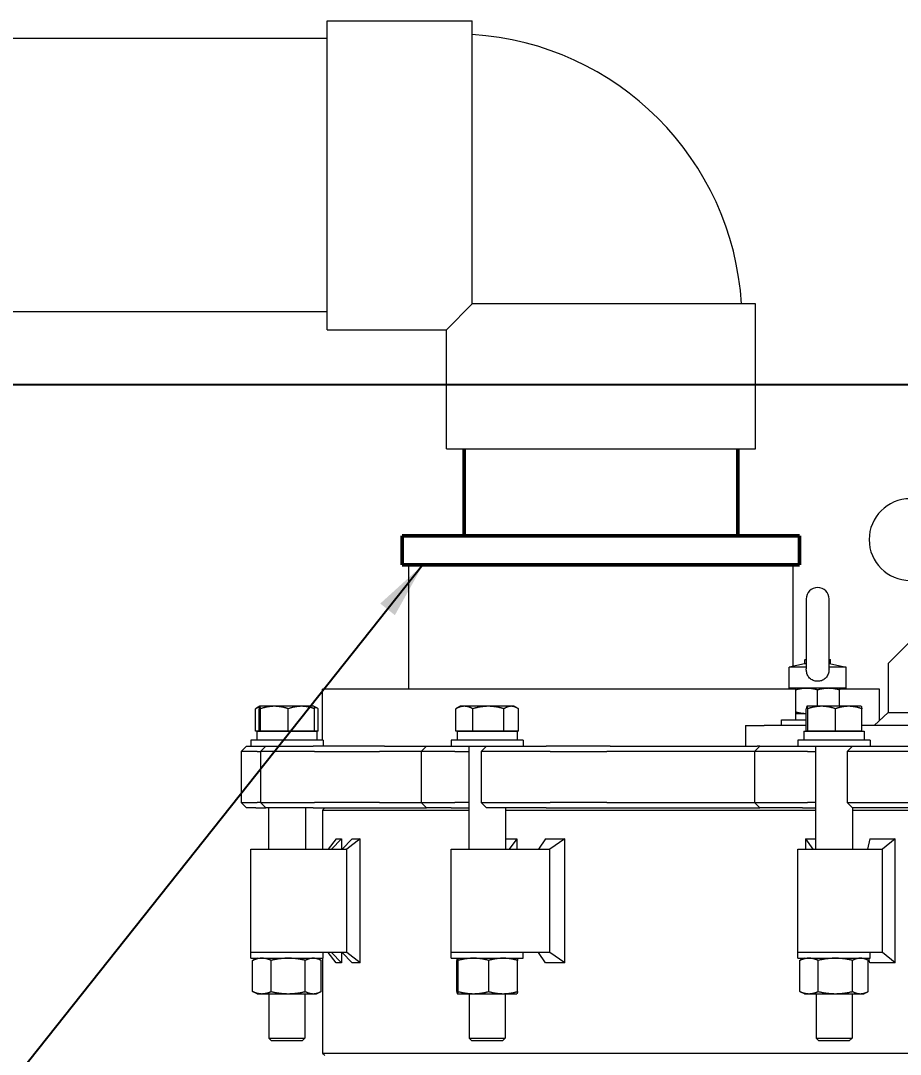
# Model space of a CAD drawing. Header units: inches. Extents: x 17 to 469, y 7 to 301.
# Drawn here: x 337.63 to 358.94, y 129.09 to 154.13 of the extents above; entities that cross this region are included whole.
import ezdxf

# ---------------------------------------------------------------- set-up
doc = ezdxf.new("R2010")
doc.units = ezdxf.units.IN
doc.header["$LTSCALE"] = 14
doc.header["$MEASUREMENT"] = 0
for name, color, linetype, lineweight in [('Dimension (ANSI)', 7, 'Continuous', 25), ('Symbol (ANSI)', 7, 'Continuous', 25), ('Visible (ANSI)', 7, 'Continuous', 50)]:
    doc.layers.add(name, color=color, linetype=linetype, lineweight=lineweight)
doc.styles.add('MEMCOR Medium', font='arial.ttf')
doc.dimstyles.new('Default (ANSI)', dxfattribs={"dimscale": 14, "dimtxt": 0.15, "dimasz": 0.098425, "dimexe": 0.125, "dimexo": 0.0625, "dimgap": 0.031496, "dimtad": 0, "dimtih": 1, "dimtoh": 1, "dimdec": 4, "dimrnd": 1e-08, "dimzin": 3, "dimdsep": 46, "dimlunit": 5, "dimtxsty": 'MEMCOR Medium', "dimcen": 0.09, "dimdle": 0.393701, "dimclrd": 256, "dimclre": 256, "dimclrt": 256, "dimadec": 0, "dimazin": 1, "dimtfac": 0.8, "dimtofl": 0, "dimtmove": 0, "dimatfit": 3, "dimfxl": 1, "dimfrac": 1, "dimtolj": 1, "dimtzin": 4, "dimlwd": -1, "dimlwe": -1, "dimarcsym": 0})
doc.dimstyles.new('Default (ANSI)$7', dxfattribs={"dimscale": 14, "dimtxt": 0.15, "dimasz": 0.098425, "dimexe": 0.125, "dimexo": 0.0625, "dimgap": 0.031496, "dimtad": 0, "dimtih": 1, "dimtoh": 1, "dimdec": 4, "dimrnd": 1e-08, "dimzin": 3, "dimdsep": 46, "dimlunit": 5, "dimtxsty": 'MEMCOR Medium', "dimcen": 0.09, "dimdle": 0.393701, "dimclrd": 256, "dimclre": 256, "dimclrt": 256, "dimadec": 0, "dimazin": 1, "dimtfac": 0.8, "dimtofl": 0, "dimtmove": 0, "dimatfit": 3, "dimfxl": 1, "dimfrac": 1, "dimtolj": 1, "dimtzin": 4, "dimlwd": -1, "dimlwe": -1, "dimarcsym": 0})

# ---------------------------------------------------------------- blocks, each defined once
blk = doc.blocks.new('*D18')
at = {"layer": 'Defpoints', "color": 0, "transparency": 16777216}
for p in [(361.768, 145.309), (291.816, 55.585), (348.261, 55.585)]:
    blk.add_point(p, dxfattribs=at)
at = {"layer": 'Dimension (ANSI)', "transparency": 16777216}
for p, q in [((360.893, 145.309), (290.066, 145.309)), ((291.816, 143.931), (291.816, 98.644)), ((291.816, 56.963), (291.816, 84.303)), ((347.386, 55.585), (290.066, 55.585))]:
    blk.add_line(p, q, dxfattribs=at)
for points in [[(291.586, 143.931), (292.046, 143.931), (291.816, 145.309)], [(291.586, 56.963), (292.046, 56.963), (291.816, 55.585)]]:
    blk.add_solid(points, dxfattribs=at)
at = {"layer": 'Dimension (ANSI)', "transparency": 16777216, "char_height": 2.1, "attachment_point": 5, "style": 'MEMCOR Medium'}
for s, insert in [('\\A1; \\fArial|b0|i0;89{\\H0.8x;\\S3#4;} in', (291.816, 93.63)), ('\\A1;[2279.0 mm]{\\P\\fArial|b0|i0;SHIPPING HEIGHT\\P\\fArial|b0|i0;REF.}', (291.816, 86.46))]:
    blk.add_mtext(s, dxfattribs=dict(at, insert=insert))

msp = doc.modelspace()

# ---------------------------------------------------------------- linework, layer by layer
at = {"layer": 'Visible (ANSI)', "linetype": 'Continuous', "lineweight": 18}
for p, q in [((345.05771, 146.64064), (345.05771, 154.12964)), ((345.05771, 154.12964), (348.56971, 154.12964)), ((348.56971, 147.26714), (348.56971, 154.12964)), ((345.05771, 153.69764), (319.06321, 153.69764)), ((347.94321, 146.64064), (348.56971, 147.26714)), ((355.43221, 147.26714), (348.56971, 147.26714)), ((355.43221, 143.75514), (355.43221, 147.26714)), ((345.05771, 147.07264), (319.06321, 147.07264)), ((345.05771, 146.64064), (347.94321, 146.64064)), ((347.94321, 143.75514), (347.94321, 146.64064)), ((347.94321, 143.75514), (355.43221, 143.75514)), ((358.64576, 138.55389), (361.13443, 141.05389)), ((356.34396, 140.92889), (347.03146, 140.92889)), ((347.03146, 137.92889), (347.03146, 140.92889)), ((356.34396, 138.48494), (356.34396, 140.92889)), ((356.66212, 140.11824), (356.66212, 138.42453)), ((357.2133, 138.42453), (357.2133, 140.11824)), ((356.61824, 138.54324), (356.24873, 138.4647)), ((356.66212, 138.54324), (356.61824, 138.54324)), ((356.63771, 138.65389), (356.62521, 138.64139)), ((356.66212, 138.64139), (356.62521, 138.64139)), ((356.62521, 138.54324), (356.62521, 138.64139)), ((356.63771, 138.65389), (356.66212, 138.65389)), ((357.2133, 138.65389), (357.23771, 138.65389)), ((357.25021, 138.64139), (357.2133, 138.64139)), ((357.25717, 138.54324), (357.2133, 138.54324)), ((357.23771, 138.65389), (357.25021, 138.64139)), ((357.25021, 138.54324), (357.25021, 138.64139)), ((357.25717, 138.54324), (357.62668, 138.4647)), ((358.64576, 138.55389), (358.64576, 137.36639)), ((356.66212, 138.4647), (356.24873, 138.4647)), ((356.24873, 137.95289), (356.24873, 138.4647)), ((357.62668, 138.4647), (357.2133, 138.4647)), ((357.62668, 137.95289), (357.62668, 138.4647)), ((356.40671, 137.92889), (344.93771, 137.92889)), ((344.93771, 136.69451), (344.93771, 137.92889)), ((357.62668, 137.95289), (356.24873, 137.95289)), ((356.34396, 137.92889), (356.34396, 137.95289)), ((356.40671, 137.38219), (356.40671, 137.91458)), ((356.93771, 137.51752), (356.93771, 137.91458)), ((358.43771, 137.92889), (357.46871, 137.92889)), ((357.46871, 137.51752), (357.46871, 137.91458)), ((358.43771, 137.17561), (358.43771, 137.92889)), ((343.42192, 137.51714), (343.33929, 137.46944)), ((343.42256, 137.51752), (343.42192, 137.51714)), ((343.42321, 137.51752), (343.42256, 137.51752)), ((343.77609, 137.51752), (343.42321, 137.51752)), ((344.43145, 137.51752), (343.77609, 137.51752)), ((344.73456, 137.51752), (344.43145, 137.51752)), ((344.73456, 137.51752), (344.73521, 137.51714)), ((344.73521, 137.51714), (344.81784, 137.46944)), ((348.27489, 137.51752), (348.19162, 137.46944)), ((348.37789, 137.51752), (348.27489, 137.51752)), ((348.96, 137.51752), (348.37789, 137.51752)), ((349.513, 137.51752), (348.96, 137.51752)), ((349.58689, 137.51752), (349.513, 137.51752)), ((349.58689, 137.51752), (349.67017, 137.46944)), ((356.67938, 137.51752), (356.67873, 137.51714)), ((356.68002, 137.51752), (356.67938, 137.51752)), ((357.03291, 137.51752), (356.68002, 137.51752)), ((357.68826, 137.51752), (357.03291, 137.51752)), ((357.99138, 137.51752), (357.68826, 137.51752)), ((357.99138, 137.51752), (357.99202, 137.51714)), ((343.32183, 136.91352), (343.32183, 137.45893)), ((343.40641, 136.91352), (343.40641, 137.45893)), ((343.44001, 136.91352), (343.44001, 137.45893)), ((344.11217, 136.91352), (344.11217, 137.45893)), ((344.75072, 136.91352), (344.75072, 137.45893)), ((344.8353, 136.91352), (344.8353, 137.45893)), ((348.17416, 136.91352), (348.17416, 137.45893)), ((348.58163, 136.91352), (348.58163, 137.45893)), ((349.33837, 136.91352), (349.33837, 137.45893)), ((349.68763, 136.91352), (349.68763, 137.45893)), ((356.40121, 137.34389), (356.66322, 137.34389)), ((356.40121, 137.34389), (356.40121, 137.29848)), ((356.66322, 136.91352), (356.66322, 137.45893)), ((356.69683, 136.91352), (356.69683, 137.45893)), ((357.36899, 136.91352), (357.36899, 137.45893)), ((358.00754, 136.91352), (358.00754, 137.45893)), ((358.30496, 137.05389), (358.64576, 137.36639)), ((358.64576, 137.36639), (361.20411, 137.36639)), ((355.19338, 137.05389), (355.64583, 137.05389)), ((355.19338, 137.05389), (355.19338, 136.55389)), ((356.66322, 137.05389), (355.64583, 137.05389)), ((356.06271, 137.18789), (356.66322, 137.18789)), ((356.06271, 137.05389), (356.06271, 137.18789)), ((361.1209, 137.05389), (358.00754, 137.05389)), ((343.40641, 136.91352), (343.32183, 136.91352)), ((343.34906, 136.91351), (344.80806, 136.91351)), ((343.34906, 136.91351), (343.34906, 136.69451)), ((343.42321, 136.91352), (343.40641, 136.91352)), ((343.42256, 136.91352), (343.42256, 136.91351)), ((343.44001, 136.91352), (343.42321, 136.91352)), ((343.77609, 136.91352), (343.44001, 136.91352)), ((344.11217, 136.91352), (343.77609, 136.91352)), ((344.43145, 136.91352), (344.11217, 136.91352)), ((344.75072, 136.91352), (344.43145, 136.91352)), ((344.73456, 136.91352), (344.73456, 136.91351)), ((344.8353, 136.91352), (344.75072, 136.91352)), ((344.80806, 136.91351), (344.80806, 136.69451)), ((348.37789, 136.91352), (348.17416, 136.91352)), ((348.20139, 136.91351), (349.66039, 136.91351)), ((348.20139, 136.91351), (348.20139, 136.69451)), ((348.27489, 136.91352), (348.27489, 136.91351)), ((348.58163, 136.91352), (348.37789, 136.91352)), ((348.96, 136.91352), (348.58163, 136.91352)), ((349.33837, 136.91352), (348.96, 136.91352)), ((349.513, 136.91352), (349.33837, 136.91352)), ((349.68763, 136.91352), (349.513, 136.91352)), ((349.58689, 136.91352), (349.58689, 136.91351)), ((349.66039, 136.91351), (349.66039, 136.69451)), ((356.60588, 136.91351), (358.06488, 136.91351)), ((356.60588, 136.91351), (356.60588, 136.69451)), ((356.68002, 136.91352), (356.66322, 136.91352)), ((356.67938, 136.91352), (356.67938, 136.91351)), ((356.69683, 136.91352), (356.68002, 136.91352)), ((357.03291, 136.91352), (356.69683, 136.91352)), ((357.36899, 136.91352), (357.03291, 136.91352)), ((357.68826, 136.91352), (357.36899, 136.91352)), ((358.00754, 136.91352), (357.68826, 136.91352)), ((357.99138, 136.91352), (357.99138, 136.91351)), ((358.06488, 136.91351), (358.06488, 136.69451)), ((343.09931, 136.55389), (342.96931, 136.42389)), ((343.09931, 136.55389), (343.11807, 136.55389)), ((343.11807, 136.55389), (343.18061, 136.55389)), ((343.18061, 136.55389), (343.20356, 136.55389)), ((344.95356, 136.69451), (343.20356, 136.69451)), ((343.20356, 136.69451), (343.20356, 136.55389)), ((343.20356, 136.55389), (343.56587, 136.55389)), ((343.56587, 136.55389), (343.43587, 136.42389)), ((343.56587, 136.55389), (343.57125, 136.55389)), ((343.57125, 136.55389), (343.65989, 136.55389)), ((343.65989, 136.55389), (344.71212, 136.55389)), ((345.69742, 136.55389), (344.71212, 136.55389)), ((344.95356, 136.69451), (344.95356, 136.55389)), ((346.43998, 136.55389), (345.69742, 136.55389)), ((346.43998, 136.55389), (347.46327, 136.55389)), ((347.46327, 136.55389), (347.33327, 136.42389)), ((347.46327, 136.55389), (347.68594, 136.55389)), ((347.68594, 136.55389), (347.88292, 136.55389)), ((347.88292, 136.55389), (348.05584, 136.55389)), ((348.05589, 136.55389), (348.05584, 136.55389)), ((349.80589, 136.69451), (348.05589, 136.69451)), ((348.05589, 136.69451), (348.05589, 136.55389)), ((348.05589, 136.55389), (348.91165, 136.55389)), ((348.48339, 136.55389), (348.48339, 134.05389)), ((348.91165, 136.55389), (348.78165, 136.42389)), ((348.91165, 136.55389), (348.95015, 136.55389)), ((348.95015, 136.55389), (349.16623, 136.55389)), ((349.16623, 136.55389), (350.36267, 136.55389)), ((349.80589, 136.69451), (349.80589, 136.55389)), ((351.08397, 136.55389), (350.36267, 136.55389)), ((351.90774, 136.55389), (351.08397, 136.55389)), ((351.90774, 136.55389), (355.47179, 136.55389)), ((355.53953, 136.55389), (355.40953, 136.42389)), ((355.53953, 136.55389), (355.47179, 136.55389)), ((355.53953, 136.55389), (356.13955, 136.55389)), ((356.13955, 136.55389), (356.41817, 136.55389)), ((356.41817, 136.55389), (356.56961, 136.55389)), ((358.21038, 136.69451), (356.46038, 136.69451)), ((356.46038, 136.69451), (356.46038, 136.55389)), ((356.56968, 136.55389), (356.56961, 136.55389)), ((356.56968, 136.55389), (357.78259, 136.55389)), ((356.88788, 136.55389), (356.88788, 134.05389)), ((357.78259, 136.55389), (357.65259, 136.42389)), ((357.78259, 136.55389), (357.87604, 136.55389)), ((357.87604, 136.55389), (358.16166, 136.55389)), ((358.16166, 136.55389), (359.18173, 136.55389)), ((358.21038, 136.69451), (358.21038, 136.55389)), ((342.99087, 136.42389), (342.96931, 136.42389)), ((342.96931, 136.42389), (342.96931, 135.18389)), ((343.05383, 136.42389), (342.99087, 136.42389)), ((343.36234, 136.42389), (343.05383, 136.42389)), ((343.36234, 136.42389), (343.43587, 136.42389)), ((343.44707, 136.42389), (343.43587, 136.42389)), ((343.43587, 136.42389), (343.43587, 135.18389)), ((343.53631, 136.42389), (343.44707, 136.42389)), ((344.74576, 136.42389), (343.53631, 136.42389)), ((344.74576, 136.42389), (345.73107, 136.42389)), ((345.73107, 136.42389), (346.3204, 136.42389)), ((347.33327, 136.42389), (346.3204, 136.42389)), ((347.58921, 136.42389), (347.33327, 136.42389)), ((347.33327, 136.42389), (347.33327, 135.18389)), ((347.7875, 136.42389), (347.58921, 136.42389)), ((348.14777, 136.42389), (347.7875, 136.42389)), ((348.14777, 136.42389), (348.48339, 136.42389)), ((348.86185, 136.42389), (348.78165, 136.42389)), ((348.78165, 136.42389), (348.78165, 135.18389)), ((349.07938, 136.42389), (348.86185, 136.42389)), ((350.45459, 136.42389), (349.07938, 136.42389)), ((350.45459, 136.42389), (351.17589, 136.42389)), ((351.17589, 136.42389), (351.82968, 136.42389)), ((355.40953, 136.42389), (351.82968, 136.42389)), ((356.0992, 136.42389), (355.40953, 136.42389)), ((355.40953, 136.42389), (355.40953, 135.18389)), ((356.37969, 136.42389), (356.0992, 136.42389)), ((356.69518, 136.42389), (356.37969, 136.42389)), ((356.69518, 136.42389), (356.88788, 136.42389)), ((357.84728, 136.42389), (357.65259, 136.42389)), ((357.65259, 136.42389), (357.65259, 135.18389)), ((358.13481, 136.42389), (357.84728, 136.42389)), ((359.3073, 136.42389), (358.13481, 136.42389)), ((342.96931, 135.18389), (342.99087, 135.18389)), ((343.09931, 135.05389), (342.96931, 135.18389)), ((342.99087, 135.18389), (343.05383, 135.18389)), ((343.05383, 135.18389), (343.36234, 135.18389)), ((343.11807, 135.05389), (343.09931, 135.05389)), ((343.18061, 135.05389), (343.11807, 135.05389)), ((343.3287, 135.05389), (343.18061, 135.05389)), ((343.3287, 135.05389), (343.56587, 135.05389)), ((343.43587, 135.18389), (343.36234, 135.18389)), ((343.43587, 135.18389), (343.44707, 135.18389)), ((343.56587, 135.05389), (343.43587, 135.18389)), ((343.44707, 135.18389), (343.53631, 135.18389)), ((343.53631, 135.18389), (344.74576, 135.18389)), ((343.57125, 135.05389), (343.56587, 135.05389)), ((343.65989, 135.05389), (343.57125, 135.05389)), ((343.63106, 135.05389), (343.63106, 134.05389)), ((344.71212, 135.05389), (343.65989, 135.05389)), ((344.52606, 135.05389), (344.52606, 134.05389)), ((344.71212, 135.05389), (345.69742, 135.05389)), ((345.73107, 135.18389), (344.74576, 135.18389)), ((348.48339, 134.99139), (344.9375, 134.99139)), ((344.9375, 134.99139), (344.9375, 134.05389)), ((345.69742, 135.05389), (346.27011, 135.05389)), ((346.3204, 135.18389), (345.73107, 135.18389)), ((346.27011, 135.05389), (347.46327, 135.05389)), ((346.3204, 135.18389), (347.33327, 135.18389)), ((347.33327, 135.18389), (347.58921, 135.18389)), ((347.46327, 135.05389), (347.33327, 135.18389)), ((347.68594, 135.05389), (347.46327, 135.05389)), ((347.58921, 135.18389), (347.7875, 135.18389)), ((347.88292, 135.05389), (347.68594, 135.05389)), ((347.7875, 135.18389), (348.14777, 135.18389)), ((348.05584, 135.05389), (347.88292, 135.05389)), ((348.05584, 135.05389), (348.48339, 135.05389)), ((348.48339, 135.18389), (348.14777, 135.18389)), ((348.78165, 135.18389), (348.86185, 135.18389)), ((348.91165, 135.05389), (348.78165, 135.18389)), ((348.86185, 135.18389), (349.07938, 135.18389)), ((348.95015, 135.05389), (348.91165, 135.05389)), ((349.16623, 135.05389), (348.95015, 135.05389)), ((349.07938, 135.18389), (350.45459, 135.18389)), ((350.36267, 135.05389), (349.16623, 135.05389)), ((349.37839, 135.05389), (349.37839, 134.05389)), ((356.88788, 134.99139), (349.37839, 134.99139)), ((350.36267, 135.05389), (351.08397, 135.05389)), ((351.17589, 135.18389), (350.45459, 135.18389)), ((351.08397, 135.05389), (351.64487, 135.05389)), ((351.82968, 135.18389), (351.17589, 135.18389)), ((351.64487, 135.05389), (355.53953, 135.05389)), ((351.82968, 135.18389), (355.40953, 135.18389)), ((355.40953, 135.18389), (356.0992, 135.18389)), ((355.53953, 135.05389), (355.40953, 135.18389)), ((356.13955, 135.05389), (355.53953, 135.05389)), ((356.0992, 135.18389), (356.37969, 135.18389)), ((356.41817, 135.05389), (356.13955, 135.05389)), ((356.37969, 135.18389), (356.69518, 135.18389)), ((356.56961, 135.05389), (356.41817, 135.05389)), ((356.56961, 135.05389), (356.88788, 135.05389)), ((356.88788, 135.18389), (356.69518, 135.18389)), ((357.65259, 135.18389), (357.84728, 135.18389)), ((357.78259, 135.05389), (357.65259, 135.18389)), ((357.87604, 135.05389), (357.78259, 135.05389)), ((357.78288, 135.05389), (357.78288, 134.05389)), ((366.59254, 134.99139), (357.78288, 134.99139)), ((357.84728, 135.18389), (358.13481, 135.18389)), ((358.16166, 135.05389), (357.87604, 135.05389)), ((358.13481, 135.18389), (359.3073, 135.18389)), ((359.18173, 135.05389), (358.16166, 135.05389)), ((345.26963, 134.30362), (345.07867, 134.05389)), ((345.40452, 134.30362), (345.16149, 134.05389)), ((345.26963, 134.30362), (345.40452, 134.30362)), ((345.40452, 134.30362), (345.40452, 134.05389)), ((345.65965, 134.30362), (345.42031, 134.05389)), ((345.85184, 134.30362), (345.5316, 134.05389)), ((345.65965, 134.30362), (345.85184, 134.30362)), ((345.85184, 131.30416), (345.85184, 134.30362)), ((349.37839, 134.30362), (349.64644, 134.30362)), ((349.64644, 134.30362), (349.46483, 134.05389)), ((349.64644, 134.30362), (349.64644, 134.05389)), ((350.34345, 134.30362), (350.17194, 134.05389)), ((350.34345, 134.30362), (350.81123, 134.30362)), ((350.81123, 134.30362), (350.44753, 134.05389)), ((350.81123, 131.30416), (350.81123, 134.30362)), ((356.64612, 134.30362), (356.64612, 134.05389)), ((356.64612, 134.30362), (356.88788, 134.30362)), ((356.64612, 134.30362), (356.81885, 134.05389)), ((358.20092, 134.30362), (358.14318, 134.05389)), ((358.20092, 134.30362), (358.81893, 134.30362)), ((358.81893, 134.30362), (358.50922, 134.05389)), ((358.81893, 131.30416), (358.81893, 134.30362)), ((343.20356, 134.05389), (344.30503, 134.05389)), ((343.20356, 131.55389), (343.20356, 134.05389)), ((344.30503, 134.05389), (345.5316, 134.05389)), ((345.5316, 131.55389), (345.5316, 134.05389)), ((348.05589, 134.05389), (349.54961, 134.05389)), ((348.05589, 131.55389), (348.05589, 134.05389)), ((349.54961, 134.05389), (350.44753, 134.05389)), ((350.44753, 131.55389), (350.44753, 134.05389)), ((356.46038, 134.05389), (358.18056, 134.05389)), ((356.46038, 131.55389), (356.46038, 134.05389)), ((358.18056, 134.05389), (358.50922, 134.05389)), ((358.50922, 131.55389), (358.50922, 134.05389)), ((344.30503, 131.55389), (343.20356, 131.55389)), ((344.30503, 131.55389), (343.20356, 131.55389)), ((343.20356, 131.41326), (343.20356, 131.55389)), ((345.5316, 131.55389), (344.30503, 131.55389)), ((344.95356, 131.41326), (344.95356, 131.55389)), ((345.26963, 131.30416), (345.07867, 131.55389)), ((345.40452, 131.30416), (345.16149, 131.55389)), ((345.40452, 131.55389), (345.40452, 131.30416)), ((345.65965, 131.30416), (345.42031, 131.55389)), ((345.85184, 131.30416), (345.5316, 131.55389)), ((349.54961, 131.55389), (348.05589, 131.55389)), ((349.54961, 131.55389), (348.05589, 131.55389)), ((348.05589, 131.41326), (348.05589, 131.55389)), ((350.44753, 131.55389), (349.54961, 131.55389)), ((349.80589, 131.41326), (349.80589, 131.55389)), ((350.34345, 131.30416), (350.17194, 131.55389)), ((350.81123, 131.30416), (350.44753, 131.55389)), ((358.18056, 131.55389), (356.46038, 131.55389)), ((358.18056, 131.55389), (356.46038, 131.55389)), ((356.46038, 131.41326), (356.46038, 131.55389)), ((358.50922, 131.55389), (358.18056, 131.55389)), ((358.21038, 131.41326), (358.21038, 131.55389)), ((358.81893, 131.30416), (358.50922, 131.55389)), ((343.20356, 131.41326), (344.95356, 131.41326)), ((343.24915, 130.60613), (343.24915, 131.3614)), ((343.35956, 131.41326), (343.26829, 131.3707)), ((343.69576, 130.60613), (343.69576, 131.3614)), ((344.52517, 130.60613), (344.52517, 131.3614)), ((344.79756, 131.41326), (344.88884, 131.3707)), ((344.90798, 130.60613), (344.90798, 131.3614)), ((344.9375, 131.41326), (344.9375, 129.11639)), ((345.40452, 131.30416), (345.26963, 131.30416)), ((345.85184, 131.30416), (345.65965, 131.30416)), ((348.05589, 131.41326), (349.80589, 131.41326)), ((348.19418, 130.60613), (348.19418, 131.3614)), ((348.21189, 131.41326), (348.21119, 131.41293)), ((348.23102, 130.60613), (348.23102, 131.3614)), ((348.96773, 130.60613), (348.96773, 131.3614)), ((349.64989, 131.41326), (349.6506, 131.41293)), ((349.6676, 130.60613), (349.6676, 131.3614)), ((350.81123, 131.30416), (350.34345, 131.30416)), ((356.46038, 131.41326), (358.21038, 131.41326)), ((356.50596, 130.60613), (356.50596, 131.3614)), ((356.61638, 131.41326), (356.52511, 131.3707)), ((356.95257, 130.60613), (356.95257, 131.3614)), ((357.78198, 130.60613), (357.78198, 131.3614)), ((358.05438, 131.41326), (358.14565, 131.3707)), ((358.16479, 130.60613), (358.16479, 131.3614)), ((358.20092, 131.30416), (358.17569, 131.41326)), ((358.81893, 131.30416), (358.20092, 131.30416)), ((343.35956, 130.55426), (343.26829, 130.59682)), ((343.35956, 130.55426), (343.47246, 130.55426)), ((343.47246, 130.55426), (344.11047, 130.55426)), ((343.64106, 130.55426), (343.64106, 129.47963)), ((344.11047, 130.55426), (344.71657, 130.55426)), ((344.51606, 130.55426), (344.51606, 129.47963)), ((344.71657, 130.55426), (344.79756, 130.55426)), ((344.79756, 130.55426), (344.88884, 130.59682)), ((348.21189, 130.55426), (348.21119, 130.55459)), ((348.21189, 130.55426), (348.2126, 130.55426)), ((348.2126, 130.55426), (348.59938, 130.55426)), ((348.49339, 130.55426), (348.49339, 129.47963)), ((348.59938, 130.55426), (349.31767, 130.55426)), ((349.31767, 130.55426), (349.64989, 130.55426)), ((349.36839, 130.55426), (349.36839, 129.47963)), ((349.64989, 130.55426), (349.6506, 130.55459)), ((356.61638, 130.55426), (356.52511, 130.59682)), ((356.61638, 130.55426), (356.72927, 130.55426)), ((356.72927, 130.55426), (357.36728, 130.55426)), ((356.89788, 130.55426), (356.89788, 129.47963)), ((357.36728, 130.55426), (357.97339, 130.55426)), ((357.77288, 130.55426), (357.77288, 129.47963)), ((357.97339, 130.55426), (358.05438, 130.55426)), ((358.05438, 130.55426), (358.14565, 130.59682)), ((343.64106, 129.47963), (344.51606, 129.47963)), ((343.70923, 129.41351), (343.64106, 129.47963)), ((344.4479, 129.41351), (343.70923, 129.41351)), ((344.4479, 129.41351), (344.51606, 129.47963)), ((348.49339, 129.47963), (349.36839, 129.47963)), ((348.56156, 129.41351), (348.49339, 129.47963)), ((349.30023, 129.41351), (348.56156, 129.41351)), ((349.30023, 129.41351), (349.36839, 129.47963)), ((356.89788, 129.47963), (357.77288, 129.47963)), ((356.96604, 129.41351), (356.89788, 129.47963)), ((357.70472, 129.41351), (356.96604, 129.41351)), ((357.70472, 129.41351), (357.77288, 129.47963)), ((344.9375, 129.11639), (377.41394, 129.11639))]:
    msp.add_line(p, q, dxfattribs=at)
at = {"layer": 'Visible (ANSI)'}
for p, q in [((348.37521, 143.75514), (348.37521, 141.64514)), ((355.00021, 143.75514), (355.00021, 141.64514)), ((356.50021, 141.64514), (346.87521, 141.64514)), ((346.87521, 140.94514), (346.87521, 141.64514)), ((356.50021, 140.94514), (356.50021, 141.64514)), ((356.50021, 140.94514), (346.87521, 140.94514)), ((347.37521, 140.92889), (347.37521, 140.94514)), ((356.00021, 140.92889), (356.00021, 140.94514))]:
    msp.add_line(p, q, dxfattribs=at)
at = {"layer": 'Visible (ANSI)', "linetype": 'Continuous', "lineweight": 18}
for centre, radius, start, end in [((348.13771, 146.83514), 6.9705, 3.55321, 86.44679), ((359.1744, 141.55695), 0.98901, 90, 270), ((356.93771, 140.11824), 0.27559, 0, 180)]:
    msp.add_arc(centre, radius, start, end, dxfattribs=at)
msp.add_ellipse((356.93771, 137.29848), major_axis=(0, -3.04264), ratio=0.17632698, start_param=4.71238898, end_param=4.74874368, dxfattribs=at)
msp.add_open_spline([(357.21331, 138.42453), (357.21332, 138.38946), (357.2095, 138.35457), (357.18955, 138.28225), (357.17298, 138.25026), (357.13206, 138.1973), (357.10647, 138.17522), (357.04743, 138.1417), (357.01468, 138.13069), (356.94578, 138.12052), (356.91022, 138.12167), (356.84169, 138.13651), (356.80936, 138.15005), (356.7528, 138.18844), (356.72922, 138.2125), (356.69213, 138.26944), (356.67945, 138.30103), (356.66495, 138.36412), (356.6621, 138.39428), (356.66211, 138.42453)], degree=3, knots=[0.10227365, 0.10227365, 0.10227365, 0.10227365, 0.37029726, 0.37029726, 0.67885151, 0.67885151, 0.99389788, 0.99389788, 1.30997279, 1.30997279, 1.63188012, 1.63188012, 1.95365916, 1.95365916, 2.26899107, 2.26899107, 2.58505597, 2.58505597, 2.86006216, 2.86006216, 2.86006216, 2.86006216], dxfattribs=at)
for points, weights in [([(356.40671, 137.91458), (356.40671, 137.95289), (356.40671, 137.95289)], [1, 1.0379548493, 1]), ([(356.67221, 137.95289), (356.54899, 137.95289), (356.40671, 137.91458)], [1, 1.0379548493, 1]), ([(356.93771, 137.91458), (356.79543, 137.95289), (356.67221, 137.95289)], [1, 1.0379548493, 1]), ([(357.20321, 137.95289), (357.07999, 137.95289), (356.93771, 137.91458)], [1, 1.0379548493, 1]), ([(357.46871, 137.91458), (357.32643, 137.95289), (357.20321, 137.95289)], [1, 1.0379548493, 1]), ([(357.46871, 137.95289), (357.46871, 137.95289), (357.46871, 137.91458)], [1, 1.0379548493, 1]), ([(343.41401, 137.49904), (343.37013, 137.48485), (343.32183, 137.45893)], [1.01863942066, 1.01644474912, 1]), ([(343.42321, 137.51752), (343.41541, 137.51752), (343.40641, 137.45893)], [1, 1.0379548493, 1]), ([(343.44001, 137.45893), (343.43101, 137.51752), (343.42321, 137.51752)], [1, 1.0379548493, 1]), ([(343.77609, 137.51752), (343.62012, 137.51752), (343.44001, 137.45893)], [1, 1.0379548493, 1]), ([(344.11217, 137.45893), (343.93207, 137.51752), (343.77609, 137.51752)], [1, 1.0379548493, 1]), ([(344.43145, 137.51752), (344.28327, 137.51752), (344.11217, 137.45893)], [1, 1.0379548493, 1]), ([(344.75072, 137.45893), (344.57962, 137.51752), (344.43145, 137.51752)], [1, 1.0379548493, 1]), ([(344.73521, 137.51714), (344.74241, 137.51299), (344.75072, 137.45893)], [1.00559007881, 1.03491660113, 1]), ([(344.8353, 137.45893), (344.78596, 137.48982), (344.74172, 137.50416)], [1, 1.01965956375, 1.01895290532]), ([(348.37789, 137.51752), (348.28334, 137.51752), (348.17416, 137.45893)], [1, 1.0379548493, 1]), ([(348.58163, 137.45893), (348.47245, 137.51752), (348.37789, 137.51752)], [1, 1.0379548493, 1]), ([(348.96, 137.51752), (348.7844, 137.51752), (348.58163, 137.45893)], [1, 1.0379548493, 1]), ([(349.33837, 137.45893), (349.1356, 137.51752), (348.96, 137.51752)], [1, 1.0379548493, 1]), ([(349.513, 137.51752), (349.43195, 137.51752), (349.33837, 137.45893)], [1, 1.0379548493, 1]), ([(349.68763, 137.45893), (349.59405, 137.51752), (349.513, 137.51752)], [1, 1.0379548493, 1]), ([(356.68002, 137.51752), (356.67222, 137.51752), (356.66322, 137.45893)], [1, 1.0379548493, 1]), ([(356.69683, 137.45893), (356.68782, 137.51752), (356.68002, 137.51752)], [1, 1.0379548493, 1]), ([(357.03291, 137.51752), (356.87693, 137.51752), (356.69683, 137.45893)], [1, 1.0379548493, 1]), ([(357.36899, 137.45893), (357.18888, 137.51752), (357.03291, 137.51752)], [1, 1.0379548493, 1]), ([(357.68826, 137.51752), (357.54009, 137.51752), (357.36899, 137.45893)], [1, 1.0379548493, 1]), ([(358.00754, 137.45893), (357.83644, 137.51752), (357.68826, 137.51752)], [1, 1.0379548493, 1]), ([(357.99202, 137.51714), (357.99923, 137.51299), (358.00754, 137.45893)], [1.00559007881, 1.03491660113, 1]), ([(343.32183, 137.45893), (343.33066, 137.46446), (343.33929, 137.46944)], [1, 1.00346535316, 1.00629791907]), ([(348.17416, 137.45893), (348.183, 137.46446), (348.19162, 137.46944)], [1, 1.00346535316, 1.00629791907]), ([(356.40671, 137.34389), (356.40671, 137.34389), (356.40671, 137.38219)], [1, 1.0379548493, 1]), ([(356.40671, 137.38219), (356.54416, 137.34519), (356.66322, 137.34394)], [1, 1.03661941921, 1.00257688677]), ([(343.47246, 131.41326), (343.36882, 131.41326), (343.24915, 131.3614)], [1, 1.0379548493, 1]), ([(343.24915, 131.3614), (343.25884, 131.36629), (343.26829, 131.3707)], [1, 1.00346535316, 1.00629791907]), ([(343.69576, 131.3614), (343.57609, 131.41326), (343.47246, 131.41326)], [1, 1.0379548493, 1]), ([(344.11047, 131.41326), (343.918, 131.41326), (343.69576, 131.3614)], [1, 1.0379548493, 1]), ([(344.52517, 131.3614), (344.30293, 131.41326), (344.11047, 131.41326)], [1, 1.0379548493, 1]), ([(344.71657, 131.41326), (344.62774, 131.41326), (344.52517, 131.3614)], [1, 1.0379548493, 1]), ([(344.90798, 131.3614), (344.8054, 131.41326), (344.71657, 131.41326)], [1, 1.0379548493, 1]), ([(348.2126, 131.41326), (348.20405, 131.41326), (348.19418, 131.3614)], [1, 1.0379548493, 1]), ([(348.23102, 131.3614), (348.22115, 131.41326), (348.2126, 131.41326)], [1, 1.0379548493, 1]), ([(348.59938, 131.41326), (348.42842, 131.41326), (348.23102, 131.3614)], [1, 1.0379548493, 1]), ([(348.96773, 131.3614), (348.77033, 131.41326), (348.59938, 131.41326)], [1, 1.0379548493, 1]), ([(349.31767, 131.41326), (349.15526, 131.41326), (348.96773, 131.3614)], [1, 1.0379548493, 1]), ([(349.6676, 131.3614), (349.48007, 131.41326), (349.31767, 131.41326)], [1, 1.0379548493, 1]), ([(349.6506, 131.41293), (349.6585, 131.40925), (349.6676, 131.3614)], [1.00559007881, 1.03491660113, 1]), ([(356.72927, 131.41326), (356.62563, 131.41326), (356.50596, 131.3614)], [1, 1.0379548493, 1]), ([(356.50596, 131.3614), (356.51565, 131.36629), (356.52511, 131.3707)], [1, 1.00346535316, 1.00629791907]), ([(356.95257, 131.3614), (356.8329, 131.41326), (356.72927, 131.41326)], [1, 1.0379548493, 1]), ([(357.36728, 131.41326), (357.17481, 131.41326), (356.95257, 131.3614)], [1, 1.0379548493, 1]), ([(357.78198, 131.3614), (357.55974, 131.41326), (357.36728, 131.41326)], [1, 1.0379548493, 1]), ([(357.97339, 131.41326), (357.88456, 131.41326), (357.78198, 131.3614)], [1, 1.0379548493, 1]), ([(358.16479, 131.3614), (358.06222, 131.41326), (357.97339, 131.41326)], [1, 1.0379548493, 1]), ([(343.24915, 130.60613), (343.36882, 130.55426), (343.47246, 130.55426)], [1, 1.0379548493, 1]), ([(343.26829, 130.59682), (343.25884, 130.60123), (343.24915, 130.60613)], [1.00629791907, 1.00346535316, 1]), ([(343.47246, 130.55426), (343.57609, 130.55426), (343.69576, 130.60613)], [1, 1.0379548493, 1]), ([(343.69576, 130.60613), (343.918, 130.55426), (344.11047, 130.55426)], [1, 1.0379548493, 1]), ([(344.11047, 130.55426), (344.30293, 130.55426), (344.52517, 130.60613)], [1, 1.0379548493, 1]), ([(344.52517, 130.60613), (344.62774, 130.55426), (344.71657, 130.55426)], [1, 1.0379548493, 1]), ([(344.71657, 130.55426), (344.8054, 130.55426), (344.90798, 130.60613)], [1, 1.0379548493, 1]), ([(348.19418, 130.60613), (348.20405, 130.55426), (348.2126, 130.55426)], [1, 1.0379548493, 1]), ([(348.2126, 130.55426), (348.22115, 130.55426), (348.23102, 130.60613)], [1, 1.0379548493, 1]), ([(348.23102, 130.60613), (348.42842, 130.55426), (348.59938, 130.55426)], [1, 1.0379548493, 1]), ([(348.59938, 130.55426), (348.77033, 130.55426), (348.96773, 130.60613)], [1, 1.0379548493, 1]), ([(348.96773, 130.60613), (349.15526, 130.55426), (349.31767, 130.55426)], [1, 1.0379548493, 1]), ([(349.31767, 130.55426), (349.48007, 130.55426), (349.6676, 130.60613)], [1, 1.0379548493, 1]), ([(349.6676, 130.60613), (349.6585, 130.55828), (349.6506, 130.55459)], [1, 1.03491660113, 1.00559007881]), ([(356.52511, 130.59682), (356.51565, 130.60123), (356.50596, 130.60613)], [1.00629791907, 1.00346535316, 1]), ([(356.50596, 130.60613), (356.62563, 130.55426), (356.72927, 130.55426)], [1, 1.0379548493, 1]), ([(356.72927, 130.55426), (356.8329, 130.55426), (356.95257, 130.60613)], [1, 1.0379548493, 1]), ([(356.95257, 130.60613), (357.17481, 130.55426), (357.36728, 130.55426)], [1, 1.0379548493, 1]), ([(357.36728, 130.55426), (357.55974, 130.55426), (357.78198, 130.60613)], [1, 1.0379548493, 1]), ([(357.78198, 130.60613), (357.88456, 130.55426), (357.97339, 130.55426)], [1, 1.0379548493, 1]), ([(357.97339, 130.55426), (358.06222, 130.55426), (358.16479, 130.60613)], [1, 1.0379548493, 1])]:
    msp.add_rational_spline(points, weights, degree=2, dxfattribs=at)
for points in [[(345.00008, 135.05389), (344.9792, 135.03305), (344.95834, 135.01222), (344.9375, 134.99139)], [(344.9375, 129.11639), (344.95834, 129.09556), (344.9792, 129.07473), (345.00008, 129.05389)]]:
    msp.add_open_spline(points, degree=3, dxfattribs=at)

# ---------------------------------------------------------------- dimensions: what is measured, and where the dimension line sits
at = {"layer": 'Dimension (ANSI)'}
dim = msp.add_linear_dim(base=(291.81609, 55.58489), p1=(361.76771, 145.30889), p2=(348.26076, 55.58489), angle=90, text=' \\fArial|b0|i0;<> in\\X[2279.0 mm]{\\P\\fArial|b0|i0;SHIPPING HEIGHT\\P\\fArial|b0|i0;REF.}', dimstyle='Default (ANSI)', override={"dimgap": 0.031496, "dimdec": 4, "dimpost": '', "dimtol": 0, "dimlim": 0, "dimtp": 0, "dimtm": 0, "dimtdec": 2, "dimatfit": 1}, dxfattribs=at)
dim.commit()
dim.dimension.update_dxf_attribs({"geometry": '*D18', "text_midpoint": (291.81609, 91.4733), "dimtype": 160})

# ---------------------------------------------------------------- leaders
at = {"layer": 'Symbol (ANSI)', "annotation_type": 0, "has_hookline": 1, "hookline_direction": 1, "text_width": 41.35969}
msp.add_leader([(347.37521, 140.94514), (337.62898, 128.6794), (336.25103, 128.6794)], dimstyle='Default (ANSI)$7', override={"dimtad": 0}, dxfattribs=at)

doc.saveas('drawing.dxf')
